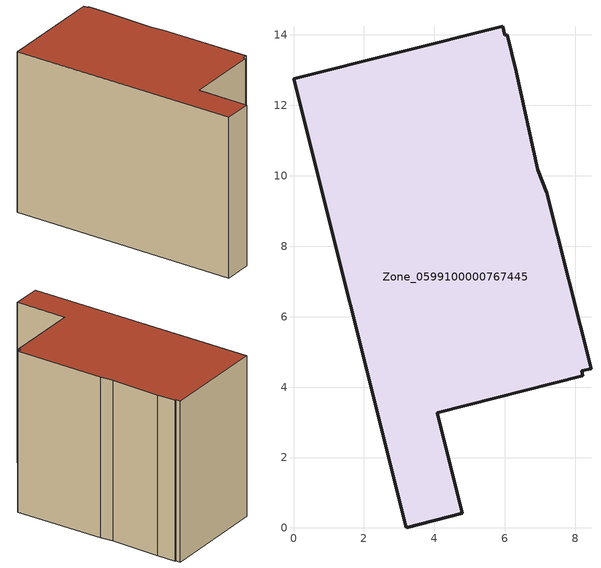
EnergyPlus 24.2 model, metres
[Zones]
Zone_0599100000767445
 floor ground (C_G): 6.94,10.17 7.19,9.52 8.45,4.52 8.19,4.46 8.22,4.32 4.08,3.27 4.79,0.41 3.21,0 0,12.76 5.95,14.25 6,13.99 6.07,14 6.33,12.96 z0
 wall outside (C_F): 3.21,0 4.79,0.41 4.08,3.27 8.22,4.32 8.19,4.46 8.45,4.52 7.19,9.52 6.94,10.17 6.33,12.96 6.07,14 6,13.99 5.95,14.25 0,12.76 3.21,0 z0:9.34
 roof outside (C_R): 8.19,4.46 8.45,4.52 7.19,9.52 6.94,10.17 6.33,12.96 6.07,14 6,13.99 5.95,14.25 0,12.76 3.21,0 4.79,0.41 4.08,3.27 8.22,4.32 z9.34
[BUILDING]
Pand.0599100000767445: North Axis=0; Terrain=City; Loads Convergence Tolerance Value=0.04; Temperature Convergence Tolerance Value=0.4; Solar Distribution=FullExterior; Maximum Number of Warmup Days=25; Minimum Number of Warmup Days=1
[Site:Location]
Rotterdam.The.Hague.AP_ZH_NLD Design_Conditions: Latitude=51.96; Longitude=4.45; Time Zone=1; Elevation=-4.5
[SITE:GROUNDTEMPERATURE:BUILDINGSURFACE]
18, 18, 18, 18, 18, 18, 18, 18, 18, 18, 18, 18
[MATERIAL] Thermal Absorptance=0.9; Solar Absorptance=0.7; Visible Absorptance=0.7
Name | Roughness | Thickness | Conductivity | Density | Specific Heat
G.TC.2006-2014 | MediumSmooth | 0.15 | 0.06 | 540 | 1210
F.TC.2006-2014 | Rough | 0.3 | 0.12 | 1920 | 840
R.TC.2006-2014 | MediumRough | 0.2 | 0.08 | 1500 | 1000
[CONSTRUCTION]
C_G: G.TC.2006-2014
C_F: F.TC.2006-2014
C_R: R.TC.2006-2014
[ZONE]
Zone_0599100000767445: Type=1; Multiplier=1; Ceiling Height=Autocalculate; Volume=Autocalculate; Floor Area=autocalculate; Part of Total Floor Area=Yes
[ZONEINFILTRATION:DESIGNFLOWRATE]
Infil_Zone_0599100000767445: Zone or ZoneList or Space or SpaceList=Zone_0599100000767445; Schedule=AlwaysOn; Design Flow Rate Calculation Method=Flow/Area; Flow Rate per Floor Area=0.0015; Constant Term Coefficient=1; Temperature Term Coefficient=0; Velocity Term Coefficient=0; Velocity Squared Term Coefficient=0
[HVACTEMPLATE:ZONE:IDEALLOADSAIRSYSTEM]
Zone_0599100000767445: Maximum Heating Supply Air Temperature=50; Minimum Cooling Supply Air Temperature=13; Maximum Heating Supply Air Humidity Ratio=0.0156; Minimum Cooling Supply Air Humidity Ratio=0.0077; Heating Limit=NoLimit; Cooling Limit=NoLimit; Dehumidification Control Type=ConstantSensibleHeatRatio; Cooling Sensible Heat Ratio=0.7; Dehumidification Setpoint=60; Humidification Control Type=None; Humidification Setpoint=30; Outdoor Air Method=None; Outdoor Air Flow Rate per Person=0.00944; Outdoor Air Flow Rate per Zone Floor Area=0; Outdoor Air Flow Rate per Zone=0; Demand Controlled Ventilation Type=None; Outdoor Air Economizer Type=NoEconomizer; Heat Recovery Type=None; Sensible Heat Recovery Effectiveness=0.7; Latent Heat Recovery Effectiveness=0.65
[ZONECONTROL:THERMOSTAT]
ThermostatControl_Zone_0599100000767445: Zone or ZoneList=Zone_0599100000767445; Control Type Schedule=DualSetpointControlType; Control 1=Thermostat_Zone_0599100000767445; Temperature Difference Between Cutout And Setpoint=0
[THERMOSTATSETPOINT:DUALSETPOINT]
Thermostat_Zone_0599100000767445: Heating Setpoint Temperature Schedule=HeatingSetpoint_Zone_0599100000767445; Cooling Setpoint Temperature Schedule=CoolingSetpoint_Zone_0599100000767445
[SCHEDULE:COMPACT]
HeatingSetpoint_Zone_0599100000767445: Through: 12/31, For: AllDays, Until: 24:00, 21
CoolingSetpoint_Zone_0599100000767445: Through: 12/31, For: AllDays, Until: 24:00, 24
DualSetpointControlType: Through: 12/31, For: AllDays, Until: 24:00, 4
AlwaysOn: Through: 12/31, For: AllDays, Until: 24:00, 1
